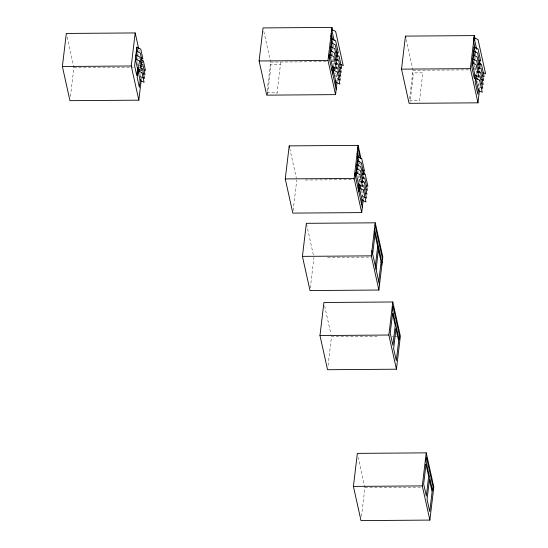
<?xml version="1.0" encoding="UTF-8"?>
<svg xmlns="http://www.w3.org/2000/svg" width="548" height="548" viewBox="0 0 548 548"><rect width="100%" height="100%" fill="white"/><g stroke="black" fill="none" stroke-linecap="round" stroke-linejoin="round"><path stroke-width="0.41" stroke-dasharray="2.74 2.06" d="M137.904 65.863L138.377 61.787M138.343 67.829L138.815 63.76M140.404 78.371L140.973 73.487M70.459 96.441L73.891 67.63L67.055 36.785M141.254 79.823L141.658 76.439M267.198 90.838L270.623 62.095L263.787 31.25M267.636 94.105L270.849 67.144L270.315 64.712L280.439 64.637M276.966 93.756L280.754 62.02M293.139 210.569L296.776 180.066M333.437 58.862L332.965 62.801L334.287 63.438M333.705 66.116L334.17 62.184L334.342 62.938M310.305 288.008L313.942 257.505M336.856 74.295L336.383 78.227L337.705 78.871M337.164 81.22L337.554 77.939M328.053 365.489L331.492 336.678L377.408 336.335M358.961 182.08L359.646 176.34M359.892 183.758L360.283 180.484M362.379 197.513L363.064 191.773M363.31 199.191L363.735 195.65M406.191 39.449L413.028 70.295L409.404 100.722L419.528 100.647L422.844 72.836L412.719 72.911L413.254 75.336L410.041 102.305M361.502 516.36L364.934 487.549L358.282 457.539M475.842 67.062L475.369 70.993L476.692 71.637M476.102 74.316L476.479 71.172M478.788 86.426L479.164 83.275M479.486 90.098L479.884 86.721M270.623 62.095L327.581 61.671M331.841 61.636L333.54 61.623M73.891 67.63L133.417 67.185M413.028 70.295L469.999 69.87M266.999 92.523L277.124 92.448M305.277 180.004L353.748 179.641M358.851 179.6L360.55 179.586M327.546 257.402L370.914 257.081M391.868 336.225L393.567 336.212M394.416 336.205L396.964 336.184M364.934 487.549L421.056 487.131M139.329 65.411L138.007 64.774L137.74 63.561M139.767 67.383L138.445 66.746L138.713 67.959M141.918 77.11L140.603 76.473L140.466 75.864M360.433 181.409L359.118 180.772L358.947 180.011M363.858 196.835L362.536 196.198L361.694 192.417M480.24 65.459L480.555 66.883M475.438 53.135L475.883 55.156M474.965 57.074L475.301 58.588M479.39 77.042L479.562 77.802M474.664 61.766L475 63.28M478.082 77.193L478.253 77.953M474.027 64.945L474.534 67.212M474.698 67.973L475.205 70.24M477.616 81.131L477.952 82.645M478.116 83.399L478.623 85.673M337.835 57.259L338.15 58.691M359.94 163.119L360.31 164.79M333.033 44.936L333.479 46.957M359.18 162.907L359.351 163.667M360.187 167.448L360.358 168.209M332.561 48.875L332.732 49.628M358.878 167.599L359.05 168.359M332.259 53.567L332.595 55.081M335.684 68.993L335.849 69.754M358.413 171.538L358.577 172.291M362.838 191.505L363.002 192.266M331.622 56.745L331.958 58.259M332.294 59.773L332.629 61.287M335.212 72.932L335.383 73.685M335.719 75.199L336.047 76.713M357.94 175.47L358.782 179.258M361.194 190.142L361.529 191.656M289.755 148.385L296.406 178.395M306.551 224.159L313.572 255.834M324.656 305.832L330.937 334.177M267.177 93.331L267.534 94.948M138.891 49.608L139.261 51.272M138.411 54.471L138.541 55.081M137.801 57.8L138.075 59.013M137.336 61.732L137.473 62.342M139.925 73.432L140.199 74.644"/><path stroke-width="0.82" d="M140.925 57.862L142.905 58.821L140.754 49.094L136.794 47.176L134.616 65.904L136.767 75.631L137.719 67.486M138.247 68.644L137.206 77.604L139.363 87.324L140.309 79.186M335.561 94.626L327.985 60.451L331.924 27.4L263.047 27.914L259.108 60.965L266.684 95.147L335.561 94.626L336.965 82.864M141.151 80.672L138.829 100.161L69.952 100.674L62.376 66.5L66.315 33.449L135.192 32.935L138.706 48.772M138.829 100.161L131.253 65.979L135.192 32.935M363.228 199.89L361.714 212.597L292.838 213.11L285.261 178.929L289.2 145.884L358.077 145.371L361.036 158.708M302.428 256.375L306.366 223.324L375.243 222.81L382.819 256.991L378.88 290.036L310.004 290.55L302.428 256.375L371.304 255.854L378.88 290.036M329.341 58.561L331.691 38.881L335.65 40.799L338.335 52.909L336.356 51.95M332.026 70.671L332.499 66.733L329.814 54.622L333.773 56.54L336.458 68.651L332.499 66.733M332.766 73.987L333.609 66.904M335.445 86.098L336.102 80.59M319.97 335.54L323.916 302.496L392.793 301.982L400.369 336.164L396.43 369.208L327.553 369.722L319.97 335.54L388.854 335.027L396.43 369.208M361.714 212.597L354.138 178.415L358.077 145.371M355.494 176.531L357.837 156.851L361.796 158.769L364.482 170.88L362.502 169.921M358.18 188.642L358.762 183.717M358.913 191.958L359.796 184.58M361.598 204.068L362.187 199.15M371.304 255.854L375.243 222.81M372.661 253.971L375.003 234.291M375.346 266.081L377.688 246.401M376.079 269.397L378.428 249.724M479.384 90.941L477.966 102.825L409.089 103.339L401.513 69.158L405.452 36.113L474.328 35.599L475.068 38.935M353.419 486.419L357.358 453.374L426.234 452.854L433.81 487.035L429.872 520.086L360.995 520.6L353.419 486.419L422.296 485.905L429.872 520.086M378.764 281.508L381.107 261.834M388.854 335.027L392.793 301.982M477.966 102.825L470.39 68.644L474.328 35.599L473.602 41.675L475.082 48.347M478.76 60.15L480.74 61.109L478.055 48.998L474.095 47.08L471.746 66.76L474.431 78.864L474.904 74.932L472.218 62.821L476.178 64.739L478.863 76.85L474.904 74.932M422.296 485.905L426.234 452.854M476.013 75.103L475.164 82.186L477.849 94.297L478.507 88.79M259.108 60.965L327.985 60.451M62.376 66.5L131.253 65.979M401.513 69.158L470.39 68.644M285.261 178.929L354.138 178.415M141.363 59.835L143.343 60.794L145.501 70.514L144.179 69.877M140.459 61.794L142.439 62.753L140.281 53.033L136.322 51.115L137.397 55.978M140.898 63.767L142.877 64.726L145.028 74.453L143.049 73.494M139.987 65.733L141.966 66.692L139.815 56.965L135.856 55.047L136.932 59.91M140.425 67.705L142.405 68.664L144.562 78.385L142.583 77.426M479.493 63.472L481.473 64.424L484.158 76.535L482.836 75.898M478.288 64.082L480.267 65.041L477.582 52.93L473.623 51.019L474.801 56.314M479.021 67.404L481 68.363L483.685 80.474L481.706 79.515M477.822 68.02L479.801 68.98L477.116 56.869L473.157 54.951L474.328 60.253M478.555 71.343L480.534 72.295L483.22 84.406L481.24 83.447M477.349 71.952L479.329 72.911L476.644 60.801L472.684 58.889L473.862 64.184M478.082 75.275L480.062 76.234L482.747 88.344L480.767 87.385M337.089 55.273L339.068 56.232L341.753 68.342L339.774 67.383M335.883 55.889L337.863 56.841L335.177 44.737L331.218 42.819L332.396 48.114M336.623 59.205L338.602 60.164L341.281 72.274L339.301 71.315M335.417 59.821L337.397 60.78L334.712 48.669L330.752 46.751L331.924 52.053M336.15 63.143L338.13 64.102L340.815 76.206L338.835 75.254M334.944 63.76L336.924 64.712L334.239 52.608L330.28 50.69L331.458 55.985M335.684 67.075L337.664 68.034L340.342 80.145L338.363 79.186M363.242 173.243L365.221 174.202L367.9 186.306L366.585 185.669M362.036 173.853L364.016 174.812L361.331 162.701L357.371 160.79L358.543 166.085M362.769 177.175L364.749 178.134L367.434 190.245L366.112 189.608M362.221 178.114L363.543 178.751L360.858 166.64L356.899 164.722L357.906 169.264M362.303 181.114L364.283 182.066L366.961 194.177L364.982 193.225M361.098 181.724L363.077 182.683L360.392 170.572L356.433 168.661L357.44 173.202M361.831 185.046L363.81 186.005L366.496 198.116L364.516 197.157M482.98 72.521L485.624 73.816L478.034 39.566L474.082 37.668L476.671 49.347M340.582 64.322L343.219 65.616L335.629 31.366L331.677 29.476L334.081 40.319M479.26 61.027L480 64.363M474.095 47.08L475.349 52.731M476.274 75.076L477.281 79.618M405.452 36.113L405.821 37.778M331.924 27.4L332.663 30.736M363.619 170.38L364.358 173.716M336.671 51.998L337.595 56.17M357.83 147.453L360.228 158.29M363.002 170.798L363.742 174.134M374.996 224.892L382.573 259.074M331.204 33.483L332.492 39.312M357.351 151.447L358.645 157.283M374.517 228.886L382.093 263.067M330.951 35.565L332.862 44.183M357.104 153.536L359.015 162.153M374.27 230.975L381.846 265.157M333.869 66.877L334.712 70.658M360.022 184.847L361.029 189.389M328.608 55.238L336.184 89.42M354.755 173.209L362.331 207.391M371.921 250.648L379.497 284.83M289.2 145.884L289.57 147.549M136.794 47.176L137.87 52.039M138.85 68.569L139.658 72.213M393.046 306.332L392.567 310.326L399.143 339.979L399.615 335.986L393.046 306.332M392.553 313.463L390.21 333.143L392.895 345.254L395.238 325.574L392.553 313.463M395.971 328.896L393.628 348.569L396.314 360.68L398.656 341.007L395.971 328.896M426.488 457.203L426.015 461.197L432.584 490.85L433.064 486.857L426.488 457.203M425.995 464.341L423.652 484.014L426.337 496.125L428.68 476.452L425.995 464.341M429.42 479.774L427.07 499.447L429.755 511.558L432.105 491.878L429.42 479.774M139.343 60.897L135.383 58.985L137.541 68.712L141.5 70.624L139.343 60.897M141.939 72.596L137.98 70.678L140.13 80.405L144.09 82.323L141.939 72.596M479.596 80.166L475.637 78.254L478.322 90.365L482.281 92.276L479.596 80.166M337.191 71.973L333.232 70.055L335.917 82.166L339.876 84.077L337.191 71.973M359.92 174.511L355.96 172.593L358.645 184.703L362.605 186.621L359.92 174.511M363.345 189.937L359.385 188.026L362.064 200.136L366.023 202.048L363.345 189.937"/></g></svg>
